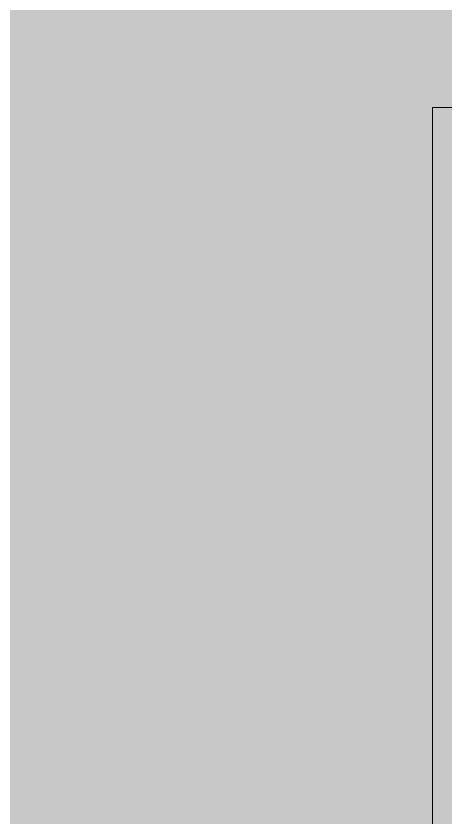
# Model space of a CAD drawing. Header units: metres. Extents: x -208 to 1512, y -277 to 123.
# Drawn here: x 15.75 to 16.206, y -2.953 to -2.102 of the extents above; entities that cross this region are included whole.
import ezdxf

# ---------------------------------------------------------------- set-up
doc = ezdxf.new("R2010")
doc.units = ezdxf.units.M
doc.header["$MEASUREMENT"] = 0
doc.layers.add('325 Dachfenster', color=7, linetype='Continuous')
doc.layers.add('330 Dachaufbau', color=7, linetype='Continuous')

# ---------------------------------------------------------------- blocks, each defined once
blk = doc.blocks.new('Dachfläche_22_4', base_point=(12.655, -4.6))
at = {"layer": '330 Dachaufbau', "linetype": 'Continuous', "lineweight": 0, "true_color": 0x000000}
h = blk.add_hatch(color=18, dxfattribs=at)
h.paths.add_polyline_path([(18.84003, -4.5), (18.83988, -4.54333), (18.83969, -4.6), (18.97043, -4.6), (18.98599, 0.07), (17.955, 0.07), (17.955, -0.77152), (16.205, -0.77152), (16.205, 0.07), (15.195, 0.07), (15.195, -0.4), (15.505, -0.4), (15.505, -0.73528), (12.655, -0.73528), (12.655, -4.5)])
h.paths.add_polyline_path([(17.93, -3.79873), (16.23, -3.79873), (16.23, -2.1975), (17.93, -2.1975)], flags=0)
h.paths.add_polyline_path([(14.99185, -2.1975), (14.99185, -3.79873), (13.29185, -3.79873), (13.29185, -2.1975)], flags=0)
blk = doc.blocks.new('Dachfläche_32_4', base_point=(17.97185, -2.19932))
at = {"layer": '325 Dachfenster', "color": 7, "linetype": 'Continuous', "lineweight": 13, "true_color": 0xf4f4f4, "flags": 128}
for points in [[(16.19185, -2.19932), (16.21635, -2.19932)], [(16.19185, -4.55782), (16.19185, -2.19932)]]:
    blk.add_lwpolyline(points, dxfattribs=at)

msp = doc.modelspace()

# ---------------------------------------------------------------- block references
at = {"layer": '330 Dachaufbau', "color": 7, "linetype": 'Continuous', "lineweight": 18}
msp.add_blockref('Dachfläche_22_4', (12.655, -4.6), dxfattribs=at)

# ---------------------------------------------------------------- next in the draw order: block references
at = {"layer": '325 Dachfenster', "color": 7, "linetype": 'Continuous', "lineweight": 13, "true_color": 0xf4f4f4}
msp.add_blockref('Dachfläche_32_4', (17.97185, -2.19932), dxfattribs=at)

doc.saveas('drawing.dxf')
